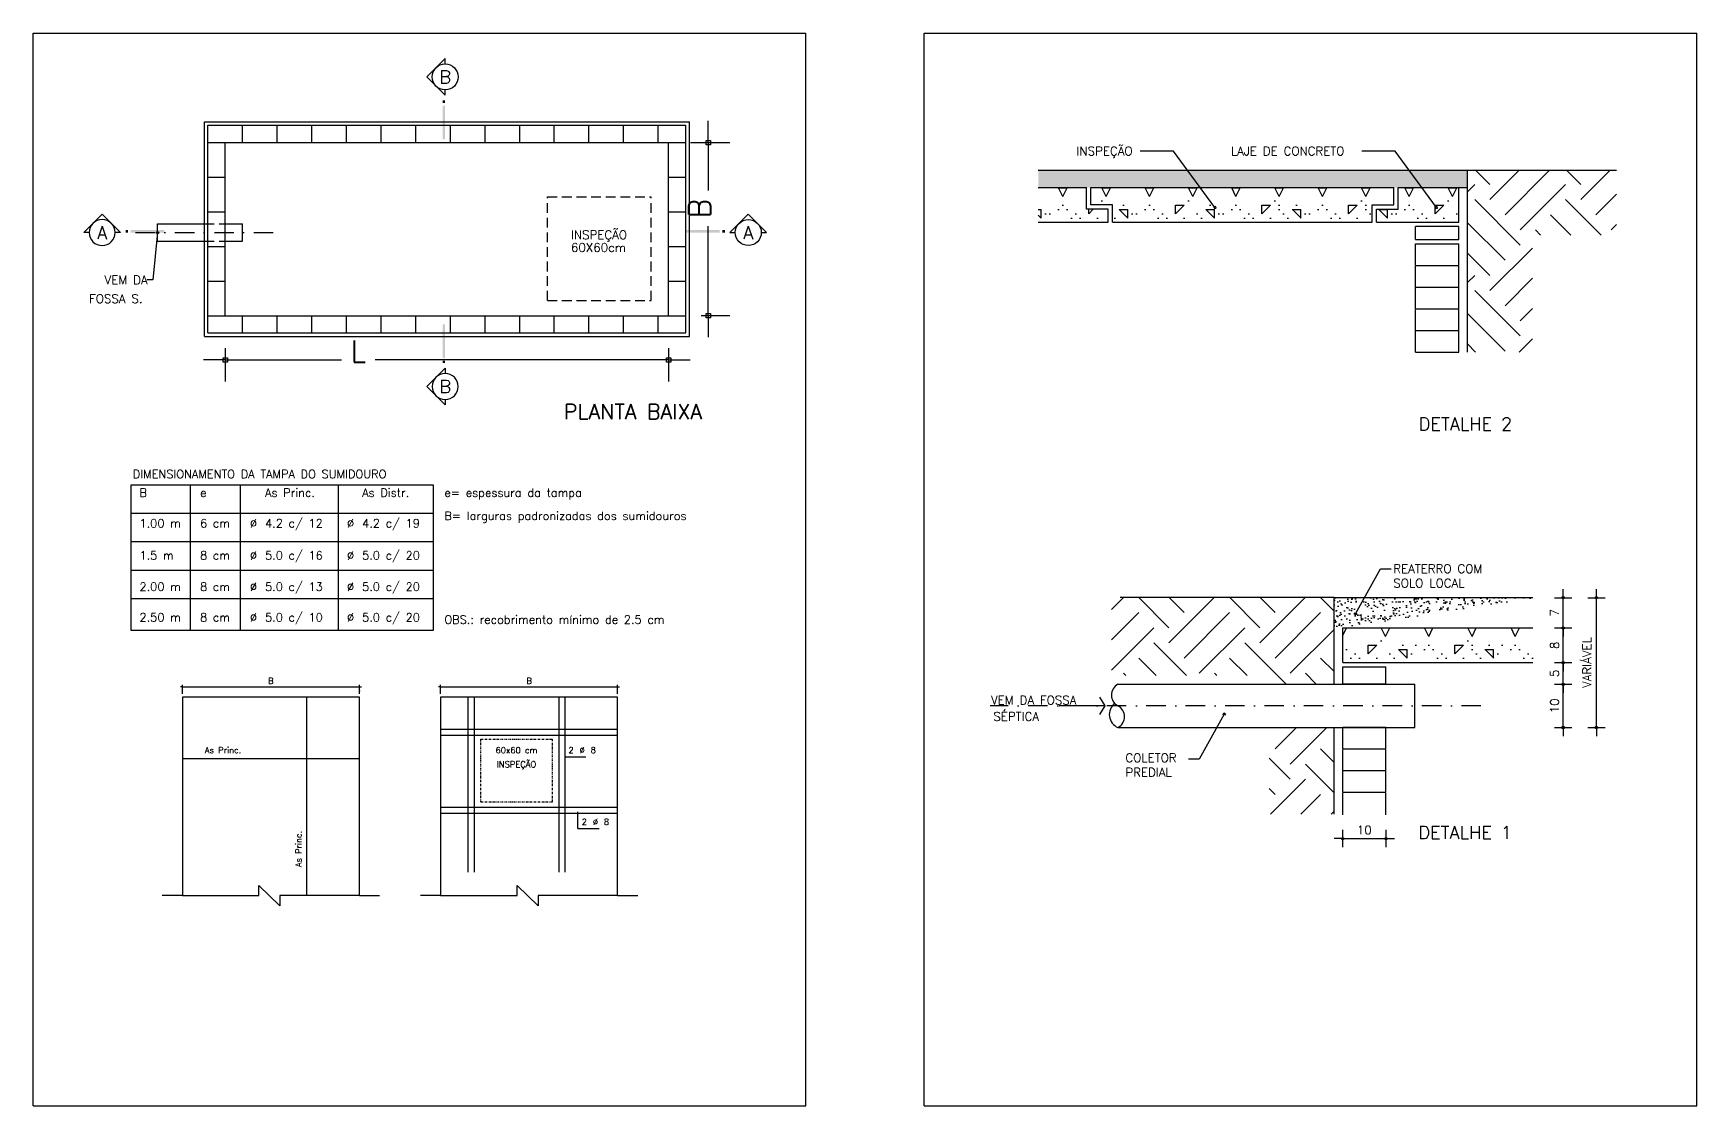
# Model space of a CAD drawing. Extents: x 192 to 1618, y 215 to 465.
# Drawn here: x 1233.8 to 1618.1, y 216.4 to 464.2 of the extents above; entities that cross this region are included whole.
import ezdxf
from ezdxf.enums import TextEntityAlignment as Align

# ---------------------------------------------------------------- set-up
doc = ezdxf.new("R2010")
doc.units = 0
doc.header["$LTSCALE"] = 9
for name, pattern in [('DASHDOT', [1, 0.5, -0.25, 0, -0.25]), ('DASHDOTX2', [2, 1, -0.5, 0, -0.5]), ('HIDDEN', [0.375, 0.25, -0.125])]:
    doc.linetypes.add(name, pattern=pattern)
doc.layers.get('0').update_dxf_attribs({"linetype": 'CONTINUOUS'})
doc.layers.get('DEFPOINTS').update_dxf_attribs({"linetype": 'CONTINUOUS'})
for name, color, linetype in [('COTA', 13, 'CONTINUOUS'), ('EIXOS', 4, 'DASHDOT'), ('ESPEC', 2, 'CONTINUOUS'), ('ESTRUT', 12, 'CONTINUOUS'), ('HACHURA', 13, 'CONTINUOUS'), ('LINVISTA', 13, 'CONTINUOUS'), ('PAREDE', 6, 'CONTINUOUS'), ('PROJECAO', 13, 'HIDDEN'), ('REG120-160', 4, 'CONTINUOUS'), ('TERRENO', 4, 'CONTINUOUS')]:
    doc.layers.add(name, color=color, linetype=linetype)
doc.styles.add('REGUA120', font='simplex.shx')
doc.styles.add('REGUA140', font='simplex.shx')
doc.styles.add('REGUA60', font='simplex.shx')
doc.styles.add('REGUA80', font='simplex.shx')
doc.dimstyles.get("Standard").update_dxf_attribs({"dimtxt": 0.18, "dimasz": 0.18, "dimexe": 0.18, "dimexo": 0.0625, "dimgap": 0.09, "dimtad": 0, "dimtih": 1, "dimtoh": 1, "dimdec": 4, "dimzin": 0, "dimdsep": 46, "dimtxsty": 'Standard', "dimcen": 0.09, "dimadec": 0, "dimazin": 0, "dimtfac": 1, "dimtdec": 4, "dimtofl": 0, "dimtmove": 0, "dimatfit": 3, "dimfxl": 1, "dimtolj": 1, "dimtzin": 0, "dimarcsym": 0})

# ---------------------------------------------------------------- blocks, each defined once
blk = doc.blocks.new('INDPONTO')
at = {"color": 4, "linetype": 'ByBlock'}
blk.add_lwpolyline([(-0.2, 0.2), (0.2, 0.2), (0.2, -0.2), (-0.2, -0.2)], close=True, dxfattribs=at)
blk = doc.blocks.new('COTAPT')
at = {"color": 0, "linetype": 'ByBlock'}
blk.add_line((0, 0), (200, 0), dxfattribs=at)
at = {"color": 6, "linetype": 'ByBlock'}
blk.add_lwpolyline([(-20, 20), (20, 20), (20, -20), (-20, -20)], close=True, dxfattribs=at)
blk = doc.blocks.new('*D22')
at = {"layer": 'COTA', "color": 0, "lineweight": -2}
for p, q in [((1585.23, 313.76), (1589.23, 313.76)), ((1587.23, 303.77), (1587.23, 313.75)), ((1585.23, 303.76), (1589.23, 303.76))]:
    blk.add_line(p, q, dxfattribs=at)
at = {"layer": 'DEFPOINTS', "color": 0}
for p in [(1582.23, 313.76), (1587.23, 313.76), (1582.23, 303.76)]:
    blk.add_point(p, dxfattribs=at)
at = {"layer": 'COTA', "color": 0, "lineweight": -2, "xscale": 0.01, "yscale": 0.01, "zscale": 0.01}
for p, rotation in [((1587.23, 313.76), 90), ((1587.23, 303.76), 270)]:
    blk.add_blockref('COTAPT', p, dxfattribs=dict(at, rotation=rotation))
at = {"layer": 'COTA', "color": 2, "insert": (1585.25, 308.76), "char_height": 2, "attachment_point": 5, "rotation": 90, "style": 'REGUA80'}
blk.add_mtext('\\A1;10', dxfattribs=at)
blk = doc.blocks.new('*D23')
at = {"layer": 'COTA', "color": 0, "lineweight": -2}
for p, q in [((1585.23, 318.76), (1589.23, 318.76)), ((1587.23, 313.77), (1587.23, 318.75)), ((1585.23, 313.76), (1589.23, 313.76))]:
    blk.add_line(p, q, dxfattribs=at)
at = {"layer": 'DEFPOINTS', "color": 0}
for p in [(1582.23, 318.76), (1587.23, 318.76), (1582.23, 313.76)]:
    blk.add_point(p, dxfattribs=at)
at = {"layer": 'COTA', "color": 0, "lineweight": -2, "xscale": 0.01, "yscale": 0.01, "zscale": 0.01}
for p, rotation in [((1587.23, 318.76), 90), ((1587.23, 313.76), 270)]:
    blk.add_blockref('COTAPT', p, dxfattribs=dict(at, rotation=rotation))
at = {"layer": 'COTA', "color": 2, "insert": (1585.25, 316.26), "char_height": 2, "attachment_point": 5, "rotation": 90, "style": 'REGUA80'}
blk.add_mtext('\\A1;5', dxfattribs=at)
blk = doc.blocks.new('*D24')
at = {"layer": 'COTA', "color": 0, "lineweight": -2}
for p, q in [((1585.23, 326.76), (1589.23, 326.76)), ((1587.23, 318.77), (1587.23, 326.75)), ((1585.23, 318.76), (1589.23, 318.76))]:
    blk.add_line(p, q, dxfattribs=at)
at = {"layer": 'DEFPOINTS', "color": 0}
for p in [(1582.23, 326.76), (1587.23, 326.76), (1582.23, 318.76)]:
    blk.add_point(p, dxfattribs=at)
at = {"layer": 'COTA', "color": 0, "lineweight": -2, "xscale": 0.01, "yscale": 0.01, "zscale": 0.01}
for p, rotation in [((1587.23, 326.76), 90), ((1587.23, 318.76), 270)]:
    blk.add_blockref('COTAPT', p, dxfattribs=dict(at, rotation=rotation))
at = {"layer": 'COTA', "color": 2, "insert": (1585.25, 322.76), "char_height": 2, "attachment_point": 5, "rotation": 90, "style": 'REGUA80'}
blk.add_mtext('\\A1;8', dxfattribs=at)
blk = doc.blocks.new('*D25')
at = {"layer": 'COTA', "color": 0, "lineweight": -2}
for p, q in [((1585.23, 333.76), (1589.23, 333.76)), ((1587.23, 326.77), (1587.23, 333.75)), ((1585.23, 326.76), (1589.23, 326.76))]:
    blk.add_line(p, q, dxfattribs=at)
at = {"layer": 'DEFPOINTS', "color": 0}
for p in [(1582.23, 333.76), (1587.23, 333.76), (1582.23, 326.76)]:
    blk.add_point(p, dxfattribs=at)
at = {"layer": 'COTA', "color": 0, "lineweight": -2, "xscale": 0.01, "yscale": 0.01, "zscale": 0.01}
for p, rotation in [((1587.23, 333.76), 90), ((1587.23, 326.76), 270)]:
    blk.add_blockref('COTAPT', p, dxfattribs=dict(at, rotation=rotation))
at = {"layer": 'COTA', "color": 2, "insert": (1585.25, 330.26), "char_height": 2, "attachment_point": 5, "rotation": 90, "style": 'REGUA80'}
blk.add_mtext('\\A1;7', dxfattribs=at)
blk = doc.blocks.new('*D26')
at = {"layer": 'COTA', "color": 0, "lineweight": -2}
for p, q in [((1592.9, 333.76), (1596.9, 333.76)), ((1594.9, 303.77), (1594.9, 333.75)), ((1592.9, 303.76), (1596.9, 303.76))]:
    blk.add_line(p, q, dxfattribs=at)
at = {"layer": 'DEFPOINTS', "color": 0}
for p in [(1589.9, 333.76), (1594.9, 333.76), (1589.9, 303.76)]:
    blk.add_point(p, dxfattribs=at)
at = {"layer": 'COTA', "color": 0, "lineweight": -2, "xscale": 0.01, "yscale": 0.01, "zscale": 0.01}
for p, rotation in [((1594.9, 333.76), 90), ((1594.9, 303.76), 270)]:
    blk.add_blockref('COTAPT', p, dxfattribs=dict(at, rotation=rotation))
at = {"layer": 'COTA', "color": 2, "insert": (1592.73, 318.76), "char_height": 2, "attachment_point": 5, "rotation": 90, "style": 'REGUA80'}
blk.add_mtext('\\A1;VARIÁVEL', dxfattribs=at)
blk = doc.blocks.new('*D27')
at = {"layer": 'COTA', "color": 0, "lineweight": -2}
for p, q in [((1536.29, 280.1), (1536.29, 276.1)), ((1536.3, 278.1), (1546.28, 278.1)), ((1546.29, 280.1), (1546.29, 276.1))]:
    blk.add_line(p, q, dxfattribs=at)
at = {"layer": 'DEFPOINTS', "color": 0}
for p in [(1536.29, 283.1), (1546.29, 283.1), (1546.29, 278.1)]:
    blk.add_point(p, dxfattribs=at)
at = {"layer": 'COTA', "color": 0, "lineweight": -2, "xscale": 0.01, "yscale": 0.01, "zscale": 0.01, "rotation": 180}
blk.add_blockref('COTAPT', (1536.29, 278.1), dxfattribs=at)
at = {"layer": 'COTA', "color": 0, "lineweight": -2, "xscale": 0.01, "yscale": 0.01, "zscale": 0.01}
blk.add_blockref('COTAPT', (1546.29, 278.1), dxfattribs=at)
at = {"layer": 'COTA', "color": 2, "insert": (1541.29, 280.08), "char_height": 2, "attachment_point": 5, "style": 'REGUA80'}
blk.add_mtext('\\A1;10', dxfattribs=at)
blk = doc.blocks.new('INDSETA')
at = {"color": 4, "linetype": 'ByBlock'}
for p, q in [((1.24, 2), (0, 0)), ((0, 0), (1.24, -2))]:
    blk.add_line(p, q, dxfattribs=at)
blk = doc.blocks.new('A$C37BD664B')
at = {"layer": 'PAREDE', "color": 1}
for p, q in [((0, 525.4), (1089.4, 525.4)), ((0, 0), (0, 525.4)), ((213, 525.4), (213, 0)), ((393.7, 525.4), (393.7, 0)), ((746.9, 525.4), (746.9, 0)), ((1089.4, 525.4), (1089.4, 0)), ((0, 423), (1089.4, 423)), ((0, 320.6), (1089.4, 320.6)), ((0, 218.2), (1089.4, 218.2)), ((0, 115.9), (1089.4, 115.9)), ((1089.4, 0), (0, 0))]:
    blk.add_line(p, q, dxfattribs=at)
at = {"layer": 'PAREDE', "color": 1, "char_height": 30, "attachment_point": 1, "style": 'REGUA60'}
for s, insert in [('DIMENSIONAMENTO DA TAMPA DO SUMIDOURO', (5.8, 579.7)), ('B', (30, 512.4)), ('e', (248.5, 512.4)), ('As Princ.', (483.1, 512.4)), ('As Distr.', (833.6, 512.4)), ('e= espessura da tampa', (1130.2, 512.4)), ('B= larguras padronizadas dos sumidouros', (1130.2, 428.9)), ('1.00 m', (30, 401.9)), ('6 cm', (248.5, 401.9)), ('%%c', (428.6, 401.5)), ('4.2 c/ 12', (483.1, 401.9)), ('%%c', (779.1, 401.5)), ('4.2 c/ 19', (833.6, 401.9)), ('1.5 m', (30, 286.1)), ('8 cm', (248.5, 286.1)), ('%%c', (428.6, 285.6)), ('5.0 c/ 16', (483.1, 286.1)), ('%%c', (779.1, 285.6)), ('5.0 c/ 20', (833.6, 286.1)), ('2.00 m', (30, 172.9)), ('8 cm', (248.5, 172.9)), ('%%c', (428.6, 172.5)), ('5.0 c/ 13', (483.1, 172.9)), ('%%c', (779.1, 172.5)), ('5.0 c/ 20', (833.6, 172.9)), ('2.50 m', (30, 62.4)), ('8 cm', (248.5, 62.4)), ('%%c', (428.6, 62)), ('5.0 c/ 10', (483.1, 62.4)), ('%%c', (779.1, 62)), ('5.0 c/ 20', (833.6, 62.4)), ('OBS.: recobrimento mínimo de 2.5 cm', (1130.2, 54.3))]:
    blk.add_mtext(s, dxfattribs=dict(at, insert=insert))
blk = doc.blocks.new('CORTE2')
at = {"color": 4}
blk.add_lwpolyline([(-5, 0), (-7.07, 0), (0, 7.07), (7.07, 0), (5, 0, 1)], format="xyb", close=True, dxfattribs=at)
at = {"color": 0, "linetype": 'ByBlock'}
blk.add_arc((0, 0), 5, 180, 0, dxfattribs=at)
at = {"color": 4, "linetype": 'ByBlock'}
for points in [[(9, 0), (9, 1), (10, 0), (10, 1)], [(11, 0), (11, 1), (24, 0), (24, 1)]]:
    blk.add_solid(points, dxfattribs=at)
blk = doc.blocks.new('*D20')
at = {"layer": 'COTA', "color": 0, "lineweight": -2}
for p, q in [((1385.68, 438.92), (1394.74, 438.92)), ((1389.74, 438.89), (1389.74, 427.84)), ((1389.74, 398.94), (1389.74, 419.61)), ((1388.08, 398.92), (1394.74, 398.92))]:
    blk.add_line(p, q, dxfattribs=at)
at = {"layer": 'DEFPOINTS', "color": 0}
for p in [(1378.18, 438.92), (1389.74, 438.92), (1380.58, 398.92)]:
    blk.add_point(p, dxfattribs=at)
at = {"layer": 'COTA', "color": 0, "lineweight": -2, "xscale": 0.025, "yscale": 0.025, "zscale": 0.025}
for p, rotation in [((1389.74, 438.92), 90), ((1389.74, 398.92), 270)]:
    blk.add_blockref('COTAPT', p, dxfattribs=dict(at, rotation=rotation))
at = {"layer": 'COTA', "color": 2, "insert": (1387.76, 423.72), "char_height": 5, "attachment_point": 5, "rotation": 90, "style": 'REGUA80'}
blk.add_mtext('\\A1;B', dxfattribs=at)
blk = doc.blocks.new('*D21')
at = {"layer": 'COTA', "color": 0, "lineweight": -2}
for p, q in [((1278.18, 391.42), (1278.18, 383.69)), ((1278.21, 388.69), (1305.04, 388.69)), ((1380.56, 388.69), (1312.79, 388.69)), ((1380.58, 391.42), (1380.58, 383.69))]:
    blk.add_line(p, q, dxfattribs=at)
at = {"layer": 'DEFPOINTS', "color": 0}
for p in [(1278.18, 398.92), (1380.58, 398.92), (1380.58, 388.69)]:
    blk.add_point(p, dxfattribs=at)
at = {"layer": 'COTA', "color": 0, "lineweight": -2, "xscale": 0.025, "yscale": 0.025, "zscale": 0.025, "rotation": 180}
blk.add_blockref('COTAPT', (1278.18, 388.69), dxfattribs=at)
at = {"layer": 'COTA', "color": 0, "lineweight": -2, "xscale": 0.025, "yscale": 0.025, "zscale": 0.025}
blk.add_blockref('COTAPT', (1380.58, 388.69), dxfattribs=at)
at = {"layer": 'COTA', "color": 2, "insert": (1308.91, 390.67), "char_height": 5, "attachment_point": 5, "style": 'REGUA80'}
blk.add_mtext('\\A1;L', dxfattribs=at)
blk = doc.blocks.new('A$C13E42C7E')
at = {"layer": 'COTA', "linetype": 'ByBlock'}
for p, q in [((100, 1046.6), (100, 1091.6)), ((100, 1081.6), (974.2, 1081.6)), ((974.2, 1046.6), (974.2, 1091.6)), ((1375.2, 1046.6), (1375.2, 1091.6)), ((1375.2, 1081.6), (2249.4, 1081.6)), ((2249.4, 1046.6), (2249.4, 1091.6))]:
    blk.add_line(p, q, dxfattribs=at)
blk.add_point((974.2, 1060.8), dxfattribs=at)
at = {"layer": 'DEFPOINTS', "color": 0, "linetype": 'ByBlock'}
for p in [(974.2, 1081.6), (2249.4, 1081.6)]:
    blk.add_point(p, dxfattribs=at)
at = {"layer": 'PAREDE'}
for p, q in [((100, 1029.7), (100, 50)), ((974.2, 1029.7), (100, 1029.7)), ((974.2, 50), (974.2, 1029.7)), ((2249.4, 1029.7), (1375.2, 1029.7)), ((1375.2, 1029.7), (1375.2, 50)), ((2249.4, 50), (2249.4, 1029.7)), ((478.2, 100), (581.5, 0)), ((478.2, 50), (478.2, 100)), ((1753.4, 50), (1753.4, 100)), ((1753.4, 100), (1856.7, 0)), ((100, 50), (0, 50)), ((100, 50), (478.2, 50)), ((581.5, 50), (581.5, 0)), ((974.2, 50), (581.5, 50)), ((974.2, 50), (1074.2, 50)), ((1375.2, 50), (1275.2, 50)), ((1375.2, 50), (1753.4, 50)), ((1856.7, 50), (1856.7, 0)), ((2249.4, 50), (1856.7, 50)), ((2249.4, 50), (2349.4, 50))]:
    blk.add_line(p, q, dxfattribs=at)
at = {"layer": 'PAREDE', "color": 4}
for p, q in [((713.5, 1029.7), (713.5, 50)), ((1510.5, 1029.7), (1510.5, 166.2)), ((1540.5, 1029.7), (1540.5, 166.2)), ((1958.7, 1029.7), (1958.7, 166.2)), ((1988.7, 1029.7), (1988.7, 166.2)), ((1375.2, 872.8), (2249.4, 872.8)), ((1375.2, 842.8), (2249.4, 842.8)), ((100, 726.6), (974.2, 726.6)), ((1375.2, 487.3), (2249.4, 487.3)), ((1375.2, 457.3), (2249.4, 457.3))]:
    blk.add_line(p, q, dxfattribs=at)
at = {"layer": 'PAREDE', "color": 1}
for p, q in [((1988.1, 735.3), (2093, 735.3)), ((2053.4, 381), (2053.4, 463.2)), ((2053.4, 381), (2158.3, 381))]:
    blk.add_line(p, q, dxfattribs=at)
at = {"layer": 'PAREDE', "linetype": 'DASHDOTX2'}
blk.add_lwpolyline([(1574.5, 823.1), (1926.2, 823.1), (1926.2, 511.4), (1574.5, 511.4)], close=True, dxfattribs=at)
at = {"layer": 'COTA', "linetype": 'ByBlock', "xscale": 0.05, "yscale": 0.05, "zscale": 0.05, "rotation": 180}
for p in [(100, 1081.6), (1375.2, 1081.6)]:
    blk.add_blockref('COTAPT', p, dxfattribs=at)
at = {"layer": 'COTA', "linetype": 'ByBlock', "xscale": 0.05, "yscale": 0.05, "zscale": 0.05}
for p in [(974.2, 1081.6), (2249.4, 1081.6)]:
    blk.add_blockref('COTAPT', p, dxfattribs=at)
at = {"color": 2, "linetype": 'ByBlock', "char_height": 30, "attachment_point": 5, "style": 'REGUA60'}
for s, insert in [('B', (537.1, 1111)), ('B', (1812.3, 1111)), ('60x60 cm', (1749.9, 768.1)), ('INSPEÇÃO', (1749.9, 694.4))]:
    blk.add_mtext(s, dxfattribs=dict(at, insert=insert))
at = {"layer": 'PAREDE', "color": 1, "char_height": 30, "attachment_point": 1, "style": 'REGUA60'}
for s, insert in [('As Princ.', (211.3, 783.9)), ('2', (2006.7, 783.9)), ('%%c', (2061.8, 783.5)), ('8', (2116.3, 783.9)), ('2', (2072, 429.6)), ('%%c', (2127.1, 429.2)), ('8', (2181.6, 429.6))]:
    blk.add_mtext(s, dxfattribs=dict(at, insert=insert))
at = {"layer": 'PAREDE', "color": 1, "insert": (658.9, 190.3), "char_height": 30, "attachment_point": 1, "rotation": 90, "style": 'REGUA60'}
blk.add_mtext('As Princ.', dxfattribs=at)

msp = doc.modelspace()

# ---------------------------------------------------------------- hatches: boundary and pattern name
at = {"layer": 'HACHURA'}
h = msp.add_hatch(dxfattribs=at)
h.set_pattern_fill('AREIA,_O', color=256, scale=7.5)
h.set_pattern_definition([(0, (773.4852, -2107.874), (4.425, 3.225), [0, -1.8, 0, -2.4, 0, -4.2]), (10, (776.56, -2104.424), (2.481653, 6.225514), [0, -4.65, 0, -1.05, 0, -3.975]), (20, (774.01, -2105.174), (1.580551, 7.279594), [0, -3.225, 0, -2.175, 0, -4.725]), (30, (776.935, -2105.924), (0.17798, 5.99173), [0, -4.2, 0, -5.325, 0, -3.825]), (40, (775.6602, -2106.674), (2.100627, 6.364196), [0, -3.075, 0, -2.475, 0, -4.275]), (50, (778.8102, -2107.424), (-1.1556286, 4.6900983), [0, -0.9, 0, -5.925, 0, -3.525]), (60, (777.385, -2108.174), (-1.126778, 8.098364), [0, -1.125, 0, -3.525, 0, -4.05]), (70, (775.5852, -2108.924), (-2.113273, 4.280955), [0, -2.1, 0, -2.4, 0, -5.475]), (80, (776.1102, -2109.674), (-2.5640755, 5.3261634), [0, -2.7, 0, -3.225]), (90, (779.335, -2110.424), (-5.025, 3.45), [0, -4.125, 0, -2.325, 0, -5.475]), (100, (773.0352, -2109.674), (-4.5442057, 2.016543), [0, -2.1, 0, -4.35, 0, -4.95]), (110, (773.7852, -2108.924), (-4.7043345, 3.715069), [0, -3.6, 0, -2.85, 0, -3.975]), (120, (774.5352, -2108.174), (-6.689518, 2.286585), [0, -4.95, 0, -1.575, 0, -5.7]), (130, (775.2852, -2107.424), (-4.954901, -0.0456226), [0, -2.85, 0, -1.05, 0, -5.85]), (140, (776.035, -2106.674), (-7.791285, -1.001063), [0, -0.825, 0, -4.35, 0, -3.6]), (150, (776.785, -2105.924), (-6.029951, -2.494181), [0, -2.1, 0, -2.475, 0, -4.8]), (160, (777.535, -2105.174), (-7.421324, -4.162806), [0, -4.425, 0, -1.8, 0, -3.075]), (170, (778.2852, -2104.424), (-3.635932, -3.775993), [0, -2.85, 0, -1.65, 0, -5.775])])
h.paths.add_polyline_path([(1565.127, 428.507), (1565.127, 432.507), (1465.965, 432.507), (1465.965, 428.507)])
h = msp.add_hatch(dxfattribs=at)
h.set_pattern_fill('SOLO1', color=256, scale=35, style=0)
h.set_pattern_definition([(45, (772.285, -2388.292), (2e-15, 21), [14.84924, -14.84924]), (45, (775.785, -2391.792), (2e-15, 21), [14.84924, -14.84924]), (45, (779.285, -2395.292), (2e-15, 21), [14.84924, -14.84924]), (315, (782.785, -2395.292), (21, -6e-15), [14.84924, -14.84924]), (315, (786.285, -2391.792), (21, -6e-15), [14.84924, -14.84924]), (315, (789.785, -2388.292), (21, -6e-15), [14.84924, -14.84924])])
h.paths.add_polyline_path([(1599.554, 417.507), (1580.127, 417.507), (1580.127, 390.507), (1565.127, 390.507), (1565.127, 432.507), (1599.554, 432.507)])
h = msp.add_hatch(dxfattribs=at)
h.set_pattern_fill('CONCRETO', color=256, scale=20, style=0)
h.set_pattern_definition([(45, (464.639, -3170.558), (0, 20.00009), [2.8284, -5.657, 1.4142, -8.4852, 2.8284, -7.07107]), (135, (477.639, -3169.558), (-20.00009, 0), [2.82842, -4.2426, 1.4142, -7.071, 2.82842, -9.89963]), (63.43495, (461.639, -3173.558), (1e-09, 20), [2.236, -8.944, 2.236, -8.94468]), (116.56505, (461.639, -3173.558), (-8e-09, 20), [2.236, -8.944, 2.236, -8.94468]), (0, (461.639, -3171.558), (0, 20), [1, -8, 2, -8, 1]), (0, (461.639, -3168.558), (0, 20), [-3, 2, -8, 0, -7, 0]), (0, (461.639, -3167.558), (0, 20), [-8, 0, -6, 2, -4, 0]), (0, (461.639, -3164.558), (0, 20), [-4, 0, -5, 2, -9, 0]), (0, (461.639, -3161.558), (0, 20), [-4, 2, -8, 2, -4, 0]), (0, (461.639, -3156.558), (0, 20), [-3, 2, -4, 0, -11, 0]), (0, (461.639, -3155.558), (0, 20), [-4, 0, -12, 2, -2, 0]), (90, (462.639, -3169.558), (-20, 1e-15), [-6, 0, -6, 0, -8, 0]), (90, (464.639, -3173.558), (-20, 1e-15), [-3, 2, -8, 0, -7, 0]), (90, (466.639, -3173.558), (-20, 1e-15), [-8, 0, -7, 2, -3, 0]), (90, (477.639, -3173.558), (-20, 1e-15), [-4, 2, -10, 2, -2, 0]), (90, (463.639, -3171.558), (-20, 1e-15), [-6, 0, -7, 0, -7, 0]), (90, (465.639, -3171.558), (-20, 1e-15), [-5, 0, -11, 0, -4, 0]), (90, (467.639, -3170.558), (-20, 1e-15), [-10, 0, -3, 0, -7, 0]), (90, (468.639, -3172.558), (-20, 1e-15), [-9, 0, -4, 0, -5, 0]), (90, (470.639, -3169.558), (-20, 1e-15), [-8, 0, -3, 0, -8, 0]), (90, (471.639, -3168.558), (-20, 1e-15), [-9, 0, -4, 0, -7, 0]), (90, (472.639, -3173.558), (-20, 1e-15), [-12, 0, -5, 0, -3, 0]), (90, (473.639, -3170.558), (-20, 1e-15), [-4, 0, -8, 0, -8, 0]), (90, (474.639, -3171.558), (-20, 1e-15), [-9, 0, -5, 0, -6, 0]), (90, (475.639, -3172.558), (-20, 1e-15), [-8, 0, -6, 0, -6, 0]), (90, (477.639, -3171.558), (-20, 1e-15), [-6, 0, -6, 0, -8, 0]), (90, (479.639, -3170.558), (-20, 1e-15), [-8, 0, -4, 0, -8, 0]), (90, (480.639, -3169.558), (-20, 1e-15), [-3, 0, -12, 0, -5, 0])])
h.paths.add_polyline_path([(1465.965, 428.507), (1465.965, 420.507), (1482.127, 420.507), (1482.127, 423.507), (1477.127, 423.507), (1477.127, 428.507)])
h.paths.add_polyline_path([(1543.127, 420.507), (1543.127, 424.507), (1548.127, 424.507), (1548.127, 428.507), (1478.127, 428.507), (1478.127, 424.507), (1483.127, 424.507), (1483.127, 420.507)])
h.paths.add_polyline_path([(1549.127, 428.507), (1549.127, 423.507), (1544.127, 423.507), (1544.127, 420.507), (1563.127, 420.507), (1563.127, 428.507)])
h = msp.add_hatch(dxfattribs=at)
h.set_pattern_fill('SOLO1,_O', color=256, scale=35)
h.set_pattern_definition([(45, (446.156, -3057.718), (2e-15, 21), [14.84924, -14.84924]), (45, (449.656, -3061.218), (2e-15, 21), [14.84924, -14.84924]), (45, (453.156, -3064.718), (2e-15, 21), [14.84924, -14.84924]), (315, (456.656, -3064.718), (21, -6e-15), [14.84924, -14.84924]), (315, (460.156, -3061.218), (21, -6e-15), [14.84924, -14.84924]), (315, (463.656, -3057.718), (21, -6e-15), [14.84924, -14.84924])])
h.paths.add_polyline_path([(1534.293, 333.761), (1484.905, 333.761), (1482.905, 333.761), (1482.905, 315.761), (1519.293, 315.761), (1519.293, 313.761), (1534.293, 313.761)])
h.paths.add_polyline_path([(1534.293, 303.761), (1519.293, 303.761), (1519.293, 283.761), (1534.293, 283.761)])
h = msp.add_hatch(dxfattribs=at)
h.set_pattern_fill('AREIA,_O', color=256, scale=7.5)
h.set_pattern_definition([(0, (1118.035, -2214.9287), (4.425, 3.225), [0, -1.8, 0, -2.4, 0, -4.2]), (10, (1121.11, -2211.4787), (2.481653, 6.225514), [0, -4.65, 0, -1.05, 0, -3.975]), (20, (1118.56, -2212.2287), (1.580551, 7.279594), [0, -3.225, 0, -2.175, 0, -4.725]), (30, (1121.485, -2212.9787), (0.17798, 5.99173), [0, -4.2, 0, -5.325, 0, -3.825]), (40, (1120.21, -2213.7287), (2.100627, 6.364196), [0, -3.075, 0, -2.475, 0, -4.275]), (50, (1123.36, -2214.4787), (-1.1556286, 4.6900983), [0, -0.9, 0, -5.925, 0, -3.525]), (60, (1121.935, -2215.2287), (-1.126778, 8.098364), [0, -1.125, 0, -3.525, 0, -4.05]), (70, (1120.135, -2215.9787), (-2.113273, 4.280955), [0, -2.1, 0, -2.4, 0, -5.475]), (80, (1120.66, -2216.7287), (-2.5640755, 5.3261634), [0, -2.7, 0, -3.225]), (90, (1123.885, -2217.4787), (-5.025, 3.45), [0, -4.125, 0, -2.325, 0, -5.475]), (100, (1117.585, -2216.7287), (-4.544206, 2.016543), [0, -2.1, 0, -4.35, 0, -4.95]), (110, (1118.335, -2215.9787), (-4.7043345, 3.715069), [0, -3.6, 0, -2.85, 0, -3.975]), (120, (1119.085, -2215.2287), (-6.689518, 2.286585), [0, -4.95, 0, -1.575, 0, -5.7]), (130, (1119.835, -2214.4787), (-4.954901, -0.0456226), [0, -2.85, 0, -1.05, 0, -5.85]), (140, (1120.585, -2213.7287), (-7.791285, -1.001063), [0, -0.825, 0, -4.35, 0, -3.6]), (150, (1121.335, -2212.9787), (-6.029951, -2.494181), [0, -2.1, 0, -2.475, 0, -4.8]), (160, (1122.085, -2212.2287), (-7.421324, -4.162806), [0, -4.425, 0, -1.8, 0, -3.075]), (170, (1122.835, -2211.4787), (-3.635932, -3.775993), [0, -2.85, 0, -1.65, 0, -5.775])])
edge = h.paths.add_edge_path()
edge.add_line((1580.214, 326.761), (1534.293, 326.761))
edge.add_line((1536.293, 326.761), (1580.214, 326.761))
edge.add_line((1534.293, 333.761), (1580.214, 333.761))
h = msp.add_hatch(dxfattribs=at)
h.set_pattern_fill('CONCRETO', color=256, scale=20, style=0)
h.set_pattern_definition([(45, (449.156, -3072.218), (0, 20.00009), [2.8284, -5.657, 1.4142, -8.4852, 2.8284, -7.07107]), (135, (462.156, -3071.218), (-20.00009, 0), [2.82842, -4.2426, 1.4142, -7.071, 2.82842, -9.89963]), (63.43495, (446.156, -3075.218), (1e-09, 20), [2.236, -8.944, 2.236, -8.94468]), (116.56505, (446.156, -3075.218), (-8e-09, 20), [2.236, -8.944, 2.236, -8.94468]), (0, (446.156, -3073.218), (0, 20), [1, -8, 2, -8, 1]), (0, (446.156, -3070.218), (0, 20), [-3, 2, -8, 0, -7, 0]), (0, (446.156, -3069.218), (0, 20), [-8, 0, -6, 2, -4, 0]), (0, (446.156, -3066.218), (0, 20), [-4, 0, -5, 2, -9, 0]), (0, (446.156, -3063.218), (0, 20), [-4, 2, -8, 2, -4, 0]), (0, (446.156, -3058.218), (0, 20), [-3, 2, -4, 0, -11, 0]), (0, (446.156, -3057.218), (0, 20), [-4, 0, -12, 2, -2, 0]), (90, (447.156, -3071.218), (-20, 1e-15), [-6, 0, -6, 0, -8, 0]), (90, (449.156, -3075.218), (-20, 1e-15), [-3, 2, -8, 0, -7, 0]), (90, (451.156, -3075.218), (-20, 1e-15), [-8, 0, -7, 2, -3, 0]), (90, (462.156, -3075.218), (-20, 1e-15), [-4, 2, -10, 2, -2, 0]), (90, (448.156, -3073.218), (-20, 1e-15), [-6, 0, -7, 0, -7, 0]), (90, (450.156, -3073.218), (-20, 1e-15), [-5, 0, -11, 0, -4, 0]), (90, (452.156, -3072.218), (-20, 1e-15), [-10, 0, -3, 0, -7, 0]), (90, (453.156, -3074.218), (-20, 1e-15), [-9, 0, -4, 0, -5, 0]), (90, (455.156, -3071.218), (-20, 1e-15), [-8, 0, -3, 0, -8, 0]), (90, (456.156, -3070.218), (-20, 1e-15), [-9, 0, -4, 0, -7, 0]), (90, (457.156, -3075.218), (-20, 1e-15), [-12, 0, -5, 0, -3, 0]), (90, (458.156, -3072.218), (-20, 1e-15), [-4, 0, -8, 0, -8, 0]), (90, (459.156, -3073.218), (-20, 1e-15), [-9, 0, -5, 0, -6, 0]), (90, (460.156, -3074.218), (-20, 1e-15), [-8, 0, -6, 0, -6, 0]), (90, (462.156, -3073.218), (-20, 1e-15), [-6, 0, -6, 0, -8, 0]), (90, (464.156, -3072.218), (-20, 1e-15), [-8, 0, -4, 0, -8, 0]), (90, (465.156, -3071.218), (-20, 1e-15), [-3, 0, -12, 0, -5, 0])])
h.paths.add_polyline_path([(1580.214, 318.761), (1580.214, 326.761), (1536.293, 326.761), (1536.293, 318.761)])

# ---------------------------------------------------------------- linework, layer by layer
for p, q in [((1273.383, 394.117), (1273.383, 443.717)), ((1273.383, 443.717), (1385.383, 443.717)), ((1274.183, 442.917), (1384.583, 442.917)), ((1274.183, 394.917), (1274.183, 442.917)), ((1282.183, 438.917), (1282.183, 442.917)), ((1290.183, 438.917), (1290.183, 442.917)), ((1298.183, 438.917), (1298.183, 442.917)), ((1306.183, 438.917), (1306.183, 442.917)), ((1314.183, 438.917), (1314.183, 442.917)), ((1322.183, 438.917), (1322.183, 442.917)), ((1330.183, 438.917), (1330.183, 442.917)), ((1338.183, 438.917), (1338.183, 442.917)), ((1346.183, 438.917), (1346.183, 442.917)), ((1354.183, 438.917), (1354.183, 442.917)), ((1362.183, 438.917), (1362.183, 442.917)), ((1370.183, 438.917), (1370.183, 442.917)), ((1378.183, 438.917), (1378.183, 442.917)), ((1384.583, 394.917), (1384.583, 442.917)), ((1385.383, 394.117), (1385.383, 443.717)), ((1274.183, 438.917), (1384.583, 438.917)), ((1278.183, 398.917), (1278.183, 438.917)), ((1380.583, 398.917), (1380.583, 438.917)), ((1274.183, 430.917), (1278.183, 430.917)), ((1380.583, 430.917), (1384.583, 430.917)), ((1465.965, 432.507), (1565.127, 432.507)), ((1274.183, 422.917), (1278.183, 422.917)), ((1380.583, 422.917), (1384.583, 422.917)), ((1262.543, 420.117), (1273.383, 420.117)), ((1262.543, 416.117), (1262.543, 420.117)), ((1278.183, 420.117), (1282.183, 420.117)), ((1282.183, 416.117), (1282.183, 420.117)), ((1262.543, 416.117), (1273.383, 416.117)), ((1278.183, 416.117), (1282.183, 416.117)), ((1274.183, 414.917), (1278.183, 414.917)), ((1380.583, 414.917), (1384.583, 414.917)), ((1274.183, 406.917), (1278.183, 406.917)), ((1380.583, 406.917), (1384.583, 406.917)), ((1274.183, 398.917), (1384.583, 398.917)), ((1282.183, 394.917), (1282.183, 398.917)), ((1290.183, 394.917), (1290.183, 398.917)), ((1298.183, 394.917), (1298.183, 398.917)), ((1306.183, 394.917), (1306.183, 398.917)), ((1314.183, 394.917), (1314.183, 398.917)), ((1322.183, 394.917), (1322.183, 398.917)), ((1322.183, 394.917), (1322.183, 398.917)), ((1330.183, 394.917), (1330.183, 398.917)), ((1338.183, 394.917), (1338.183, 398.917)), ((1346.183, 394.917), (1346.183, 398.917)), ((1354.183, 394.917), (1354.183, 398.917)), ((1362.183, 394.917), (1362.183, 398.917)), ((1370.183, 394.917), (1370.183, 398.917)), ((1378.183, 394.917), (1378.183, 398.917)), ((1273.383, 394.117), (1385.383, 394.117)), ((1274.183, 394.917), (1384.583, 394.917)), ((1534.293, 333.761), (1580.214, 333.761)), ((1484.392, 313.761), (1552.959, 313.761)), ((1552.959, 303.761), (1552.959, 313.761)), ((1484.392, 303.761), (1552.959, 303.761))]:
    msp.add_line(p, q)
for centre, radius, start, end in [((1485.725, 311.261), 2.833, 118.07249, 241.92751), ((1485.642, 306.761), 3.25, 127.7637, 247.38014), ((1483.058, 306.261), 2.833, 298.07249, 61.92751)]:
    msp.add_arc(centre, radius, start, end)
at = {"layer": 'EIXOS'}
for p, q in [((1257.455, 418.117), (1289.91, 418.117)), ((1568.213, 308.761), (1454.903, 308.761))]:
    msp.add_line(p, q, dxfattribs=at)
at = {"layer": 'ESPEC'}
for p, q in [((1497.245, 436.945), (1489.503, 436.945)), ((1506.799, 423.882), (1497.245, 436.945)), ((1548.43, 436.945), (1540.688, 436.945)), ((1557.985, 423.882), (1548.43, 436.945)), ((1262.543, 418.117), (1261.445, 407.164)), ((1261.445, 407.164), (1260.066, 407.164)), ((1539.235, 330.02), (1545.021, 340.455)), ((1545.021, 340.455), (1547.483, 340.455)), ((1481.404, 308.761), (1470.834, 308.761)), ((1508.948, 306.858), (1503.162, 296.423)), ((1503.162, 296.423), (1500.7, 296.423))]:
    msp.add_line(p, q, dxfattribs=at)
at = {"layer": 'ESTRUT'}
for p, q in [((1465.965, 428.507), (1477.127, 428.507)), ((1477.127, 423.507), (1477.127, 428.507)), ((1478.127, 428.507), (1548.127, 428.507)), ((1478.127, 424.507), (1478.127, 428.507)), ((1548.127, 424.507), (1548.127, 428.507)), ((1549.127, 428.507), (1563.127, 428.507)), ((1549.127, 423.507), (1549.127, 428.507)), ((1563.127, 420.507), (1563.127, 428.507)), ((1482.127, 423.507), (1477.127, 423.507)), ((1483.127, 424.507), (1478.127, 424.507)), ((1482.127, 420.507), (1482.127, 423.507)), ((1483.127, 420.507), (1483.127, 424.507)), ((1483.127, 420.507), (1483.127, 424.507)), ((1543.127, 424.507), (1548.127, 424.507)), ((1543.127, 420.507), (1543.127, 424.507)), ((1544.127, 420.507), (1544.127, 423.507)), ((1544.127, 423.507), (1549.127, 423.507)), ((1465.965, 420.507), (1482.127, 420.507)), ((1483.127, 420.507), (1543.127, 420.507)), ((1544.127, 420.507), (1563.127, 420.507)), ((1536.293, 318.761), (1536.293, 326.761)), ((1536.293, 326.761), (1580.214, 326.761)), ((1536.293, 318.761), (1580.214, 318.761))]:
    msp.add_line(p, q, dxfattribs=at)
at = {"layer": 'HACHURA'}
msp.add_line((1563.127, 428.507), (1565.127, 428.507), dxfattribs=at)
at = {"layer": 'LINVISTA'}
for p, q in [((1553.127, 405.362), (1553.127, 410.362)), ((1563.127, 405.362), (1563.127, 410.362)), ((1553.127, 395.362), (1553.127, 400.362)), ((1563.127, 395.362), (1563.127, 400.362)), ((1536.293, 293.616), (1536.293, 298.616)), ((1546.293, 293.616), (1546.293, 298.616)), ((1536.293, 283.616), (1536.293, 288.616)), ((1546.293, 283.616), (1546.293, 288.616))]:
    msp.add_line(p, q, dxfattribs=at)
at = {"layer": 'PAREDE'}
for p, q in [((1233.827, 464.168), (1412.257, 464.168)), ((1233.827, 216.369), (1233.827, 464.168)), ((1412.257, 216.369), (1412.257, 464.168)), ((1439.649, 464.168), (1618.079, 464.168)), ((1439.649, 216.369), (1439.649, 464.168)), ((1618.079, 216.369), (1618.079, 464.168)), ((1563.127, 419.507), (1553.127, 419.507)), ((1553.127, 416.507), (1553.127, 419.507)), ((1563.127, 416.507), (1563.127, 419.507)), ((1553.127, 416.507), (1563.127, 416.507)), ((1553.127, 410.507), (1553.127, 415.507)), ((1553.127, 415.507), (1563.127, 415.507)), ((1563.127, 410.507), (1563.127, 415.507)), ((1553.127, 410.507), (1563.127, 410.507)), ((1553.127, 405.507), (1563.127, 405.507)), ((1553.127, 400.507), (1553.127, 405.507)), ((1563.127, 400.507), (1563.127, 405.507)), ((1553.127, 400.507), (1563.127, 400.507)), ((1553.127, 395.507), (1563.127, 395.507)), ((1553.127, 395.507), (1563.127, 395.507)), ((1553.127, 390.507), (1553.127, 395.507)), ((1563.127, 390.507), (1563.127, 395.507)), ((1553.127, 390.507), (1563.127, 390.507)), ((1536.293, 313.761), (1536.293, 317.761)), ((1536.293, 317.761), (1546.293, 317.761)), ((1546.293, 313.761), (1546.293, 317.761)), ((1546.293, 313.761), (1536.293, 313.761)), ((1546.293, 303.761), (1536.293, 303.761)), ((1536.293, 298.761), (1536.293, 303.761)), ((1546.293, 298.761), (1546.293, 303.761)), ((1546.293, 298.761), (1536.293, 298.761)), ((1546.293, 293.761), (1536.293, 293.761)), ((1536.293, 288.761), (1536.293, 293.761)), ((1546.293, 288.761), (1546.293, 293.761)), ((1546.293, 288.761), (1536.293, 288.761)), ((1233.827, 216.369), (1412.257, 216.369)), ((1439.649, 216.369), (1618.079, 216.369))]:
    msp.add_line(p, q, dxfattribs=at)
at = {"layer": 'PROJECAO'}
for p, q in [((1352.583, 426.405), (1376.583, 426.405)), ((1352.583, 402.405), (1352.583, 426.405)), ((1376.583, 402.405), (1376.583, 426.405)), ((1273.383, 420.117), (1278.183, 420.117)), ((1273.383, 416.117), (1278.183, 416.117)), ((1352.583, 402.405), (1376.583, 402.405))]:
    msp.add_line(p, q, dxfattribs=at)
at = {"layer": 'TERRENO'}
for p, q in [((1565.127, 432.507), (1599.554, 432.507)), ((1565.127, 390.507), (1565.127, 432.507)), ((1534.293, 333.761), (1484.905, 333.761)), ((1534.293, 313.761), (1534.293, 333.761)), ((1534.293, 283.761), (1534.293, 303.761))]:
    msp.add_line(p, q, dxfattribs=at)

# ---------------------------------------------------------------- block references
at = {"layer": 'ESPEC', "yscale": 0.6000000000000001, "zscale": 0.6000000000000001, "rotation": 90}
for p, xscale in [((1328.973, 454.076), -0.6000000000000001), ((1328.973, 382.552), 0.6000000000000001)]:
    msp.add_blockref('CORTE2', p, dxfattribs=dict(at, xscale=xscale))
at = {"layer": 'ESPEC', "xscale": -1, "rotation": 283.0373453018161}
for p in [(1506.799, 423.882), (1557.985, 423.882)]:
    msp.add_blockref('INDPONTO', p, dxfattribs=at)
at = {"layer": 'ESPEC', "yscale": 0.6000000000000001, "zscale": 0.6000000000000001}
for p, xscale in [((1249.734, 418.117), 0.6000000000000001), ((1398.992, 418.117), -0.6000000000000001)]:
    msp.add_blockref('CORTE2', p, dxfattribs=dict(at, xscale=xscale))
at = {"layer": 'ESPEC'}
for name, p, rotation in [('INDPONTO', (1262.543, 418.117), 246.5625728955142), ('INDPONTO', (1539.235, 330.02), 60.99309090638814), ('INDSETA', (1481.404, 308.761), 180), ('INDPONTO', (1508.948, 306.858), 240.9930909063881)]:
    msp.add_blockref(name, p, dxfattribs=dict(at, rotation=rotation))
at = {"layer": 'PAREDE'}
for name, p, xscale, yscale, zscale in [('A$C37BD664B', (1256.446, 326.181), 0.06400000000000002, 0.06400000000000002, 0.06400000000000002), ('A$C13E42C7E', (1263.589, 262.577), 0.04677750000000001, 0.04677750000000001, 0.04677750000000001)]:
    msp.add_blockref(name, p, dxfattribs=dict(at, xscale=xscale, yscale=yscale, zscale=zscale))

# ---------------------------------------------------------------- texts
at = {"layer": 'ESPEC', "style": 'REGUA80'}
for s, p in [('INSPEÇÃO', (1474.812, 436.945)), ('LAJE DE CONCRETO', (1510.474, 436.945)), ('REATERRO COM ', (1547.983, 340.455)), ('SOLO LOCAL', (1547.983, 337.106)), ('VEM DA FOSSA ', (1455.058, 310.084)), ('SÉPTICA', (1455.611, 306.317)), ('COLETOR ', (1486.105, 296.746)), ('PREDIAL', (1486.105, 293.414))]:
    msp.add_text(s, height=2, dxfattribs=at).set_placement(p, align=Align.MIDDLE_LEFT)
for s, p in [('INSPEÇÃO', (1358.042, 416.605)), ('60X60cm', (1358.042, 413.657))]:
    msp.add_text(s, height=2, dxfattribs=at).set_placement(p)
for s, p in [('VEM DA ', (1261.618, 407.164)), ('FOSSA S.', (1259.066, 402.842))]:
    msp.add_text(s, height=2, dxfattribs=at).set_placement(p, align=Align.MIDDLE_RIGHT)
at = {"layer": 'REG120-160', "style": 'REGUA120'}
for s, p in [('B', (1328.973, 454.076)), ('A', (1249.734, 418.117)), ('A', (1398.992, 418.117)), ('B', (1328.973, 382.552))]:
    msp.add_text(s, height=3, dxfattribs=at).set_placement(p, align=Align.MIDDLE)
at = {"layer": 'REG120-160'}
for s, height, style, p in [('PLANTA BAIXA', 3.5, 'REGUA140', (1356.385, 374.993)), ('DETALHE 2', 3, 'REGUA120', (1553.841, 372.398)), ('DETALHE 1', 3, 'REGUA120', (1553.773, 278.003))]:
    msp.add_text(s, height=height, dxfattribs=dict(at, style=style)).set_placement(p)

# ---------------------------------------------------------------- dimensions: what is measured, and where the dimension line sits
at = {"layer": 'COTA'}
dim = msp.add_linear_dim(base=(1389.742, 438.917), p1=(1380.583, 398.917), p2=(1378.183, 438.917), angle=90, text='B', dimstyle='Standard', override={"dimscale": 2.5, "dimtxt": 2, "dimasz": 0.01, "dimexe": 2, "dimexo": 3, "dimgap": 0.98, "dimtad": 1, "dimtih": 0, "dimtoh": 0, "dimdec": 2, "dimrnd": 0.5, "dimzin": 8, "dimtxsty": 'REGUA80', "dimblk": 'COTAPT', "dimcen": 4, "dimdle": 4, "dimclrt": 2, "dimaunit": 1, "dimtmove": 2}, dxfattribs=at)
dim.commit()
dim.dimension.update_dxf_attribs({"geometry": '*D20', "text_midpoint": (1387.762, 423.724), "dimtype": 160})
dim = msp.add_linear_dim(base=(1380.583, 388.694), p1=(1278.183, 398.917), p2=(1380.583, 398.917), text='L', dimstyle='Standard', override={"dimscale": 2.5, "dimtxt": 2, "dimasz": 0.01, "dimexe": 2, "dimexo": 3, "dimgap": 0.98, "dimtad": 1, "dimtih": 0, "dimtoh": 0, "dimdec": 2, "dimrnd": 0.5, "dimzin": 8, "dimtxsty": 'REGUA80', "dimblk": 'COTAPT', "dimcen": 4, "dimdle": 4, "dimclrt": 2, "dimaunit": 1, "dimtmove": 2}, dxfattribs=at)
dim.commit()
dim.dimension.update_dxf_attribs({"geometry": '*D21', "text_midpoint": (1308.914, 390.674), "dimtype": 160})
for base, p1, p2, picture, middle in [((1587.226, 333.761), (1582.226, 326.761), (1582.226, 333.761), '*D25', (1585.246, 330.261)), ((1587.226, 326.761), (1582.226, 318.761), (1582.226, 326.761), '*D24', (1585.246, 322.761)), ((1587.226, 318.761), (1582.226, 313.761), (1582.226, 318.761), '*D23', (1585.246, 316.261)), ((1587.226, 313.761), (1582.226, 303.761), (1582.226, 313.761), '*D22', (1585.246, 308.761))]:
    dim = msp.add_linear_dim(base=base, p1=p1, p2=p2, angle=90, dimstyle='Standard', override={"dimtxt": 2, "dimasz": 0.01, "dimexe": 2, "dimexo": 3, "dimgap": 0.98, "dimtad": 1, "dimtih": 0, "dimtoh": 0, "dimdec": 2, "dimrnd": 0.5, "dimzin": 8, "dimtxsty": 'REGUA80', "dimblk": 'COTAPT', "dimcen": 4, "dimdle": 4, "dimclrt": 2, "dimaunit": 1, "dimtmove": 2}, dxfattribs=at)
    dim.commit()
    dim.dimension.update_dxf_attribs({"geometry": picture, "text_midpoint": middle})
dim = msp.add_linear_dim(base=(1594.902, 333.761), p1=(1589.902, 303.761), p2=(1589.902, 333.761), angle=90, text='VARIÁVEL', dimstyle='Standard', override={"dimtxt": 2, "dimasz": 0.01, "dimexe": 2, "dimexo": 3, "dimgap": 0.98, "dimtad": 1, "dimtih": 0, "dimtoh": 0, "dimdec": 2, "dimrnd": 0.5, "dimzin": 8, "dimtxsty": 'REGUA80', "dimblk": 'COTAPT', "dimcen": 4, "dimdle": 4, "dimclrt": 2, "dimaunit": 1, "dimtmove": 2}, dxfattribs=at)
dim.commit()
dim.dimension.update_dxf_attribs({"geometry": '*D26', "text_midpoint": (1592.731, 318.761)})
dim = msp.add_linear_dim(base=(1546.293, 278.099), p1=(1536.293, 283.099), p2=(1546.293, 283.099), dimstyle='Standard', override={"dimtxt": 2, "dimasz": 0.01, "dimexe": 2, "dimexo": 3, "dimgap": 0.98, "dimtad": 1, "dimtih": 0, "dimtoh": 0, "dimdec": 2, "dimrnd": 0.5, "dimzin": 8, "dimtxsty": 'REGUA80', "dimblk": 'COTAPT', "dimcen": 4, "dimdle": 4, "dimclrt": 2, "dimaunit": 1, "dimtmove": 2}, dxfattribs=at)
dim.commit()
dim.dimension.update_dxf_attribs({"geometry": '*D27', "text_midpoint": (1541.293, 280.079)})

doc.saveas('drawing.dxf')
